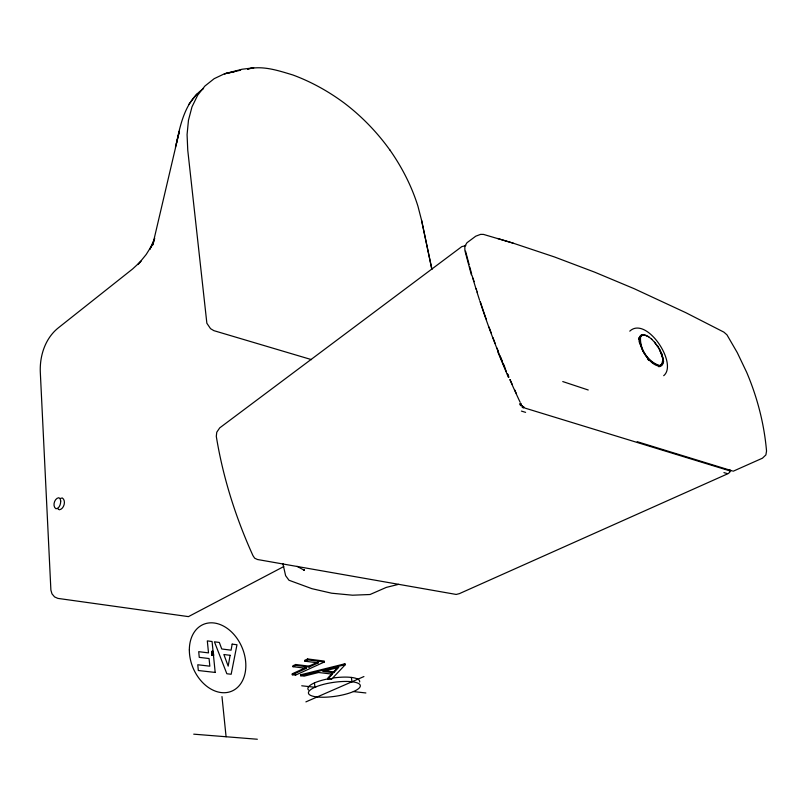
<?xml version="1.0" encoding="UTF-8"?>
<svg xmlns="http://www.w3.org/2000/svg" width="807" height="807" viewBox="0 0 807 807"><rect width="100%" height="100%" fill="white"/><g stroke="black" fill="none" stroke-linecap="round" stroke-linejoin="round"><path stroke-width="1.21" d="M729.175 470.067L729.538 470.975L729.881 470.007M523.622 407.031L523.511 408.009L522.159 407.192L522.482 406.355L521.251 405.074L520.686 405.669L519.567 403.934L520.908 403.379M663.233 361.395L662.809 363.997L661.589 365.672L659.662 366.317C651.511 364.956 646.538 357.027 642.554 350.49M661.911 364.159L662.335 361.607M663.011 360.779L662.597 363.271L660.711 365.803L658.825 366.428M639.326 339.212L639.82 336.67L641.091 335.066L643.048 334.512L648.455 336.58L651.784 339.344M638.69 339.273L639.013 337.608M639.386 337.376L639.114 342.037M175.422 147.267L179.386 131.218L152.694 245.015L154.51 239.397M176.319 143.787C180.465 123.663 185.479 100.905 203.566 88.568M154.732 238.267L149.759 249.363L152.099 245.227M151.988 245.227L146.168 254.518L137.977 264.535L140.438 261.952M659.612 366.499L660.802 364.855M659.733 366.701L660.953 365.026M196.777 94.147L188.798 104.436M729.911 472.095L728.328 473.527L459.375 593.639L456.197 594.446L257.443 559.503L254.659 558.172L252.984 555.68C235.745 517.68 223.004 477.562 216.296 436.355L216.76 432.229L219.726 427.871L461.826 246.599L465.841 245.661M333.715 672.745L338.728 667.369L322.77 671.414L333.715 672.745L333.594 671.858L337.77 667.379M327.955 678.929L332.403 674.158L332.272 673.28L327.834 678.051L327.955 678.929L331.465 679.343L345.325 664.635L345.194 663.737L300.507 674.834L300.628 675.721L304.138 676.135L318.604 672.493L332.403 674.158M141.215 261.024L132.671 268.923L58.386 327.813C44.97 338.476 39.422 356.391 40.35 373.056L50.891 590.109L51.981 593.841L54.573 596.908L57.872 598.391L188.455 616.619L283.782 566.554M629.773 331.152C646.488 315.497 678.354 363.826 663.687 375.689M292.991 666.703L295.816 665.402L309.111 667.036L318.22 662.87L318.099 661.962L309 666.138L295.695 664.494L292.88 665.805L292.991 666.703L306.297 668.327L306.176 667.429M305.096 667.924L292.164 673.845L292.285 674.743L295.564 675.126L324.374 661.972L324.253 661.074L307.659 658.956L304.794 660.287L304.915 661.195L318.22 662.87M304.915 661.195L307.78 659.874L324.374 661.972M60.475 498.413L62.3 497.959C66.436 500.582 64.005 509.298 59.234 509.802M292.285 674.743L306.297 668.327M305.893 701.888L363.927 676.548M730.89 470.612L729.548 470.168M661.437 364.885L659.581 365.49C648.253 362.222 639.406 348.755 640.556 337.064L641.767 335.52L643.653 334.986M658.451 366.66L660.348 366.035M640.264 336.035L642.19 335.49M733.22 471.207L762.444 458.194L765.893 454.916L766.539 451.012C764.189 423.917 757.319 397.337 746.677 372.32L737.285 352.659L726.956 334.834L723.879 332.131L685.799 312.672L634.11 288.664L594.648 272.151L554.419 256.939L513.222 243.179L483.504 234.413L480.629 234.363L475.747 236.189L466.971 242.746L464.832 246.256L464.893 250.574L471.389 274.915M300.628 675.721L345.325 664.635M520.666 403.379L521.383 405.255L524.268 407.666L523.793 407.061M234.191 71.813L224.417 73.81L214.178 78.672L204.877 86.067L197.675 95.206L191.995 106.837L188.465 120.253L187.073 134.587L187.759 150.203L206.864 323.264L210.546 328.671L213.875 330.658L311.532 359.64M247.628 69.069C262.628 65.266 278.254 70.582 292.558 74.88L293.234 75.112C311.542 81.921 328.731 91.504 344.397 103.155L344.619 103.326C361.889 116.48 377.081 132.237 389.761 149.85L389.69 149.729C401.856 167.029 411.631 186.024 417.945 206.239L421.758 221.007L431.816 268.933M398.577 584.349L386.331 587.385L370.05 594.507L352.518 595.203L331.647 593.206L311.895 588.666L288.977 580.243L285.617 575.673L282.874 563.538M240.597 70.229L224.417 73.81L242.09 69.241L253.741 67.818L247.769 68.918M193.73 734.168L257.342 739.242M301.727 685.789L314.982 687.271L314.407 682.944M353.385 691.569L365.884 692.961M300.507 674.834L302.847 675.106M323.859 670.678L333.594 671.858M211.938 652.419L213.351 652.601M211.999 653.004L213.411 653.176M213.462 653.761L211.585 653.529L211.767 655.264L213.643 655.496L213.23 651.441L211.827 651.259L212.231 655.324M211.646 654.104L213.522 654.336M211.706 654.689L213.583 654.921M211.888 651.844L213.29 652.016M646.054 335.48L643.29 334.814L641.383 335.359L640.133 336.923C638.962 348.856 647.981 362.595 659.541 365.924L661.427 365.299L662.618 363.664L662.648 357.582M513.222 243.179L497.637 238.458M723.929 472.589L727.127 473.558M521.393 411.086L525.609 412.367M524.873 408.06L730.648 471.096M637.217 441.701L732.353 470.905M562.751 381.56L588.232 390.003M297.067 566.312L304.189 570.246L303.785 569.55L304.199 570.428L304.017 569.631M645.751 335.319L648.828 336.963M647.385 358.822L648.909 360.436M651.531 339.051L654.709 342.44M57.822 508.652L58.447 509.419M654.588 342.289L657.433 346.062M654.578 342.42L657.352 346.112M657.665 345.89L662.043 354.233L663.616 361.576M657.423 346.062L659.844 350.127M659.763 349.966L661.7 354.223M659.722 350.097L662.678 357.854M642.644 350.561L639.507 342.279M497.566 351.287L508.41 377.353M661.538 353.9L663.112 360.285M640.788 346.405L639.174 338.89M465.548 251.189L469.109 264.535M469.765 266.956L471.702 274.239M421.536 220.25L431.876 269.417M351.358 677.436L351.983 681.754M344.407 663.636L344.539 664.534M331.344 678.465L331.465 679.343M318.483 671.606L318.604 672.493M309 666.138L309.111 667.036M307.659 658.956L307.78 659.874M295.695 664.494L295.816 665.402M295.453 674.238L295.564 675.126M221.975 696.572L226.081 736.751M212.766 651.38L213.169 655.435M212.291 651.32L212.705 655.385M308.506 690.035A26.167 7.071 -8.3 0 1 313.318 683.428L315.497 682.45A26.167 7.071 -8.3 0 1 330.002 678.495M333.301 677.971A26.167 7.071 -8.3 0 1 359.64 681.986M516.187 393.221A423.564 183.431 60.5 0 1 514.654 389.842M512.122 384.203A423.564 183.431 60.5 0 1 510.135 379.693M508.662 376.324A423.564 183.431 60.5 0 1 507.684 374.065M504.809 367.306A423.564 183.431 60.5 0 1 503.397 363.927M502.458 361.677A423.564 183.431 60.5 0 1 500.169 356.069M498.373 351.58A423.564 183.431 60.5 0 1 496.981 348.069M495.155 343.389A423.564 183.431 60.5 0 1 492.916 337.548M491.17 332.887A423.564 183.431 60.5 0 1 489.042 327.077M486.147 318.977A427.831 184.884 60.5 0 1 480.316 301.757M477.29 292.285A427.831 184.884 60.5 0 1 476.191 288.724M474.062 281.653A427.831 184.884 60.5 0 1 473.033 278.143M520.132 402.249A425.309 184.067 60.5 0 1 509.873 379.633M508.884 377.373A425.309 184.067 60.5 0 1 507.421 373.984M506.453 371.724A425.309 184.067 60.5 0 1 488.316 325.705A428.446 185.136 60.5 0 1 479.994 301.475M479.62 300.335A428.446 185.136 60.5 0 1 476.967 291.983M476.231 289.602A428.446 185.136 60.5 0 1 472.034 275.449M60.717 501.026C60.727 504.012 59.496 508.551 55.945 508.773C52.122 506.292 54.382 498.222 58.81 497.707L60.132 498.766L60.717 501.026M232.164 644.127L231.095 650.17L221.743 648.979L219.333 642.453L214.43 641.817L226.848 673.764L231.165 674.249L236.976 644.753L232.164 644.127M230.106 655.294L228.179 666.138L223.872 654.517L230.106 655.294M316.072 686.787L313.893 687.756A26.197 7.011 -8.3 0 0 316.98 696.945A26.197 7.011 -8.3 0 0 352.296 692.033L354.485 691.095A26.197 7.011 -8.3 0 0 351.781 681.733A26.197 7.011 -8.3 0 0 316.072 686.787M215.187 672.433L198.32 670.516L197.776 664.766L209.83 666.178L209.074 658.542L199.258 657.362L198.714 651.673L208.509 652.883L207.318 640.889L212.07 641.515L215.187 672.433M189.342 649.928A36.275 26.55 67 0 0 231.659 691.206A36.275 26.55 67 0 0 231.76 632.184A36.275 26.55 67 0 0 189.342 649.928"/></g></svg>
